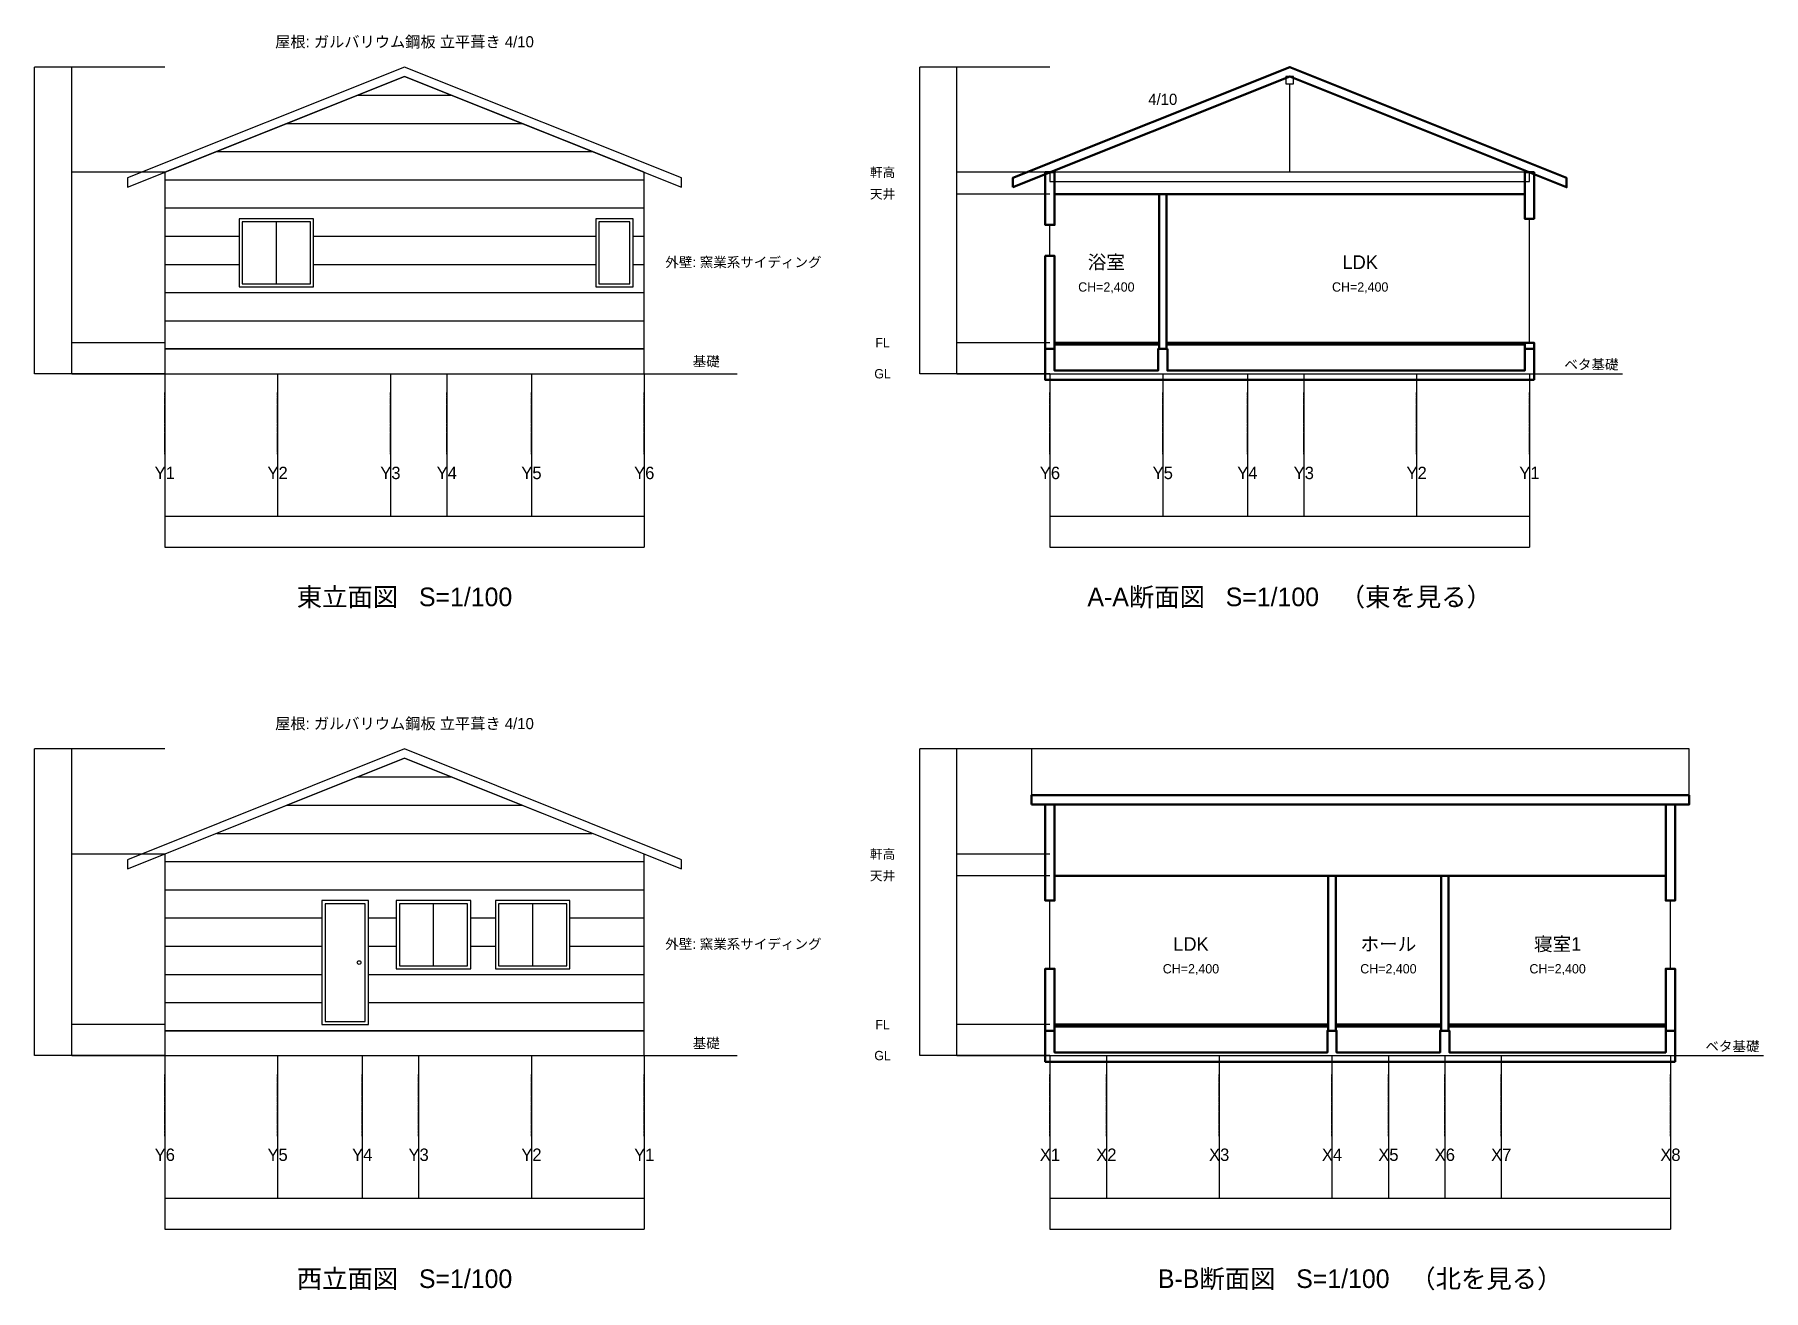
# Model space of a CAD drawing. Header units: millimetres. Extents: x -2900 to 41800, y -25289 to 10635.
# Drawn here: x 13910 to 41800, y -25289 to -5028 of the extents above; entities that cross this region are included whole.
import ezdxf
from ezdxf.enums import TextEntityAlignment as Align

# ---------------------------------------------------------------- set-up
doc = ezdxf.new("R2010")
doc.units = ezdxf.units.MM
doc.linetypes.add('CENTER', pattern=[50.800000000000004, 31.75, -6.35, 6.35, -6.35])
for name, color, linetype in [('DIM', 2, 'CONTINUOUS'), ('ELEV', 7, 'CONTINUOUS'), ('ELEV_DETAIL', 8, 'CONTINUOUS'), ('ELEV_WINDOW', 4, 'CONTINUOUS'), ('GRID', 1, 'CENTER'), ('SECT', 7, 'CONTINUOUS'), ('SECT_VIEW', 8, 'CONTINUOUS'), ('TEXT', 7, 'CONTINUOUS')]:
    doc.layers.add(name, color=color, linetype=linetype)
doc.styles.add('kst32b', font='kst32b')
doc.dimstyles.get("Standard").update_dxf_attribs({"dimtxt": 0.25, "dimasz": 0.175, "dimexe": 0.375, "dimexo": 0.125, "dimgap": 0.1, "dimtad": 0, "dimtoh": 1, "dimlfac": 100, "dimzin": 12, "dimdsep": 46, "dimcen": 0.09, "dimazin": 3, "dimtfac": 1, "dimtdec": 4, "dimtofl": 0, "dimtmove": 0, "dimatfit": 3, "dimfxl": 1, "dimtolj": 1, "dimtzin": 0, "dimarcsym": 0})

# ---------------------------------------------------------------- blocks, each defined once
blk = doc.blocks.new('*D24')
at = {"layer": 'DIM', "color": 0, "linetype": 'ByBlock', "lineweight": -2}
for p, q in [((16010, -10500.125), (16010, -12800.375)), ((17830, -10500.125), (17830, -12800.375)), ((16010, -12800), (17830, -12800))]:
    blk.add_line(p, q, dxfattribs=at)
for points in [[(16010, -12800), (16010.175, -12799.97086007396), (16010.175, -12800.02913992604)], [(17830, -12800), (17829.825, -12800.02913992604), (17829.825, -12799.97086007396)]]:
    blk.add_solid(points, dxfattribs=at)
at = {"layer": 'DIM', "color": 0, "linetype": 'CONTINUOUS', "lineweight": -2, "insert": (16920, -12640), "char_height": 0.25, "width": 0.7361111111111112, "attachment_point": 5}
blk.add_mtext('1,820', dxfattribs=at)
blk = doc.blocks.new('*D25')
at = {"layer": 'DIM', "color": 0, "linetype": 'ByBlock', "lineweight": -2}
for p, q in [((17830, -10500.125), (17830, -12800.375)), ((19650, -10500.125), (19650, -12800.375)), ((17830, -12800), (19650, -12800))]:
    blk.add_line(p, q, dxfattribs=at)
for points in [[(17830, -12800), (17830.175, -12799.97086007396), (17830.175, -12800.02913992604)], [(19650, -12800), (19649.825, -12800.02913992604), (19649.825, -12799.97086007396)]]:
    blk.add_solid(points, dxfattribs=at)
at = {"layer": 'DIM', "color": 0, "linetype": 'CONTINUOUS', "lineweight": -2, "insert": (18740, -12640), "char_height": 0.25, "width": 0.7361111111111112, "attachment_point": 5}
blk.add_mtext('1,820', dxfattribs=at)
blk = doc.blocks.new('*D26')
at = {"layer": 'DIM', "color": 0, "linetype": 'ByBlock', "lineweight": -2}
for p, q in [((19650, -10500.125), (19650, -12800.375)), ((20560, -10500.125), (20560, -12800.375)), ((19650, -12800), (20560, -12800))]:
    blk.add_line(p, q, dxfattribs=at)
for points in [[(19650, -12800), (19650.175, -12799.97086007396), (19650.175, -12800.02913992604)], [(20560, -12800), (20559.825, -12800.02913992604), (20559.825, -12799.97086007396)]]:
    blk.add_solid(points, dxfattribs=at)
at = {"layer": 'DIM', "color": 0, "linetype": 'CONTINUOUS', "lineweight": -2, "insert": (20105, -12640), "char_height": 0.25, "width": 0.4444444444444754, "attachment_point": 5}
blk.add_mtext('910', dxfattribs=at)
blk = doc.blocks.new('*D27')
at = {"layer": 'DIM', "color": 0, "linetype": 'ByBlock', "lineweight": -2}
for p, q in [((16009.875, -10000), (14509.625, -10000)), ((14510, -10500), (14510, -10000)), ((16009.875, -10500), (14509.625, -10500))]:
    blk.add_line(p, q, dxfattribs=at)
for points in [[(14510, -10000), (14510.02913992604, -10000.175), (14509.97086007396, -10000.175)], [(14510, -10500), (14509.97086007396, -10499.825), (14510.02913992604, -10499.825)]]:
    blk.add_solid(points, dxfattribs=at)
at = {"layer": 'DIM', "color": 0, "linetype": 'CONTINUOUS', "lineweight": -2, "insert": (14349.625, -10250), "char_height": 0.25, "width": 0.5000000000000155, "attachment_point": 5, "rotation": 90}
blk.add_mtext('500', dxfattribs=at)
blk = doc.blocks.new('*D28')
at = {"layer": 'DIM', "color": 0, "linetype": 'ByBlock', "lineweight": -2}
for p, q in [((16009.875, -7250), (14509.625, -7250)), ((14510, -10000), (14510, -7250)), ((16009.875, -10000), (14509.625, -10000))]:
    blk.add_line(p, q, dxfattribs=at)
for points in [[(14510, -7250), (14510.02913992604, -7250.175), (14509.97086007396, -7250.175)], [(14510, -10000), (14509.97086007396, -9999.825), (14510.02913992604, -9999.825)]]:
    blk.add_solid(points, dxfattribs=at)
at = {"layer": 'DIM', "color": 0, "linetype": 'CONTINUOUS', "lineweight": -2, "insert": (14350, -8625), "char_height": 0.25, "width": 0.7916666666666821, "attachment_point": 5, "rotation": 90}
blk.add_mtext('2,750', dxfattribs=at)
blk = doc.blocks.new('*D29')
at = {"layer": 'DIM', "color": 0, "linetype": 'ByBlock', "lineweight": -2}
for p, q in [((16010, -21500.125), (16010, -23800.375)), ((17830, -21500.125), (17830, -23800.375)), ((16010, -23800), (17830, -23800))]:
    blk.add_line(p, q, dxfattribs=at)
for points in [[(16010, -23800), (16010.175, -23799.97086007395), (16010.175, -23800.02913992605)], [(17830, -23800), (17829.825, -23800.02913992605), (17829.825, -23799.97086007395)]]:
    blk.add_solid(points, dxfattribs=at)
at = {"layer": 'DIM', "color": 0, "linetype": 'CONTINUOUS', "lineweight": -2, "insert": (16920, -23640), "char_height": 0.25, "width": 0.7361111111111112, "attachment_point": 5}
blk.add_mtext('1,820', dxfattribs=at)
blk = doc.blocks.new('*D30')
at = {"layer": 'DIM', "color": 0, "linetype": 'ByBlock', "lineweight": -2}
for p, q in [((16009.875, -21000), (14509.625, -21000)), ((14510, -21500), (14510, -21000)), ((16009.875, -21500), (14509.625, -21500))]:
    blk.add_line(p, q, dxfattribs=at)
for points in [[(14510, -21000), (14510.02913992604, -21000.175), (14509.97086007396, -21000.175)], [(14510, -21500), (14509.97086007396, -21499.825), (14510.02913992604, -21499.825)]]:
    blk.add_solid(points, dxfattribs=at)
at = {"layer": 'DIM', "color": 0, "linetype": 'CONTINUOUS', "lineweight": -2, "insert": (14349.625, -21250), "char_height": 0.25, "width": 0.5000000000000155, "attachment_point": 5, "rotation": 90}
blk.add_mtext('500', dxfattribs=at)
blk = doc.blocks.new('*D31')
at = {"layer": 'DIM', "color": 0, "linetype": 'ByBlock', "lineweight": -2}
for p, q in [((16009.875, -18250), (14509.625, -18250)), ((14510, -21000), (14510, -18250)), ((16009.875, -21000), (14509.625, -21000))]:
    blk.add_line(p, q, dxfattribs=at)
for points in [[(14510, -18250), (14510.02913992604, -18250.175), (14509.97086007396, -18250.175)], [(14510, -21000), (14509.97086007396, -20999.825), (14510.02913992604, -20999.825)]]:
    blk.add_solid(points, dxfattribs=at)
at = {"layer": 'DIM', "color": 0, "linetype": 'CONTINUOUS', "lineweight": -2, "insert": (14350, -19625), "char_height": 0.25, "width": 0.7916666666666821, "attachment_point": 5, "rotation": 90}
blk.add_mtext('2,750', dxfattribs=at)
blk = doc.blocks.new('*D32')
at = {"layer": 'DIM', "color": 0, "linetype": 'ByBlock', "lineweight": -2}
for p, q in [((30290, -10500.125), (30290, -12800.375)), ((32110, -10500.125), (32110, -12800.375)), ((30290, -12800), (32110, -12800))]:
    blk.add_line(p, q, dxfattribs=at)
for points in [[(30290, -12800), (30290.175, -12799.97086007396), (30290.175, -12800.02913992604)], [(32110, -12800), (32109.825, -12800.02913992604), (32109.825, -12799.97086007396)]]:
    blk.add_solid(points, dxfattribs=at)
at = {"layer": 'DIM', "color": 0, "linetype": 'CONTINUOUS', "lineweight": -2, "insert": (31200, -12640), "char_height": 0.25, "width": 0.7361111111111112, "attachment_point": 5}
blk.add_mtext('1,820', dxfattribs=at)
blk = doc.blocks.new('*D33')
at = {"layer": 'DIM', "color": 0, "linetype": 'ByBlock', "lineweight": -2}
for p, q in [((30289.875, -10000), (28789.625, -10000)), ((28790, -10500), (28790, -10000)), ((30289.875, -10500), (28789.625, -10500))]:
    blk.add_line(p, q, dxfattribs=at)
for points in [[(28790, -10000), (28790.02913992605, -10000.175), (28789.97086007395, -10000.175)], [(28790, -10500), (28789.97086007395, -10499.825), (28790.02913992605, -10499.825)]]:
    blk.add_solid(points, dxfattribs=at)
at = {"layer": 'DIM', "color": 0, "linetype": 'CONTINUOUS', "lineweight": -2, "insert": (28629.625, -10250), "char_height": 0.25, "width": 0.5000000000000155, "attachment_point": 5, "rotation": 90}
blk.add_mtext('500', dxfattribs=at)
blk = doc.blocks.new('*D34')
at = {"layer": 'DIM', "color": 0, "linetype": 'ByBlock', "lineweight": -2}
for p, q in [((30289.875, -7600), (28789.625, -7600)), ((28790, -10000), (28790, -7600)), ((30289.875, -10000), (28789.625, -10000))]:
    blk.add_line(p, q, dxfattribs=at)
for points in [[(28790, -7600), (28790.02913992605, -7600.175), (28789.97086007395, -7600.175)], [(28790, -10000), (28789.97086007395, -9999.825), (28790.02913992605, -9999.825)]]:
    blk.add_solid(points, dxfattribs=at)
at = {"layer": 'DIM', "color": 0, "linetype": 'CONTINUOUS', "lineweight": -2, "insert": (28630, -8800), "char_height": 0.25, "width": 0.8194444444444444, "attachment_point": 5, "rotation": 90}
blk.add_mtext('2,400', dxfattribs=at)
blk = doc.blocks.new('*D35')
at = {"layer": 'DIM', "color": 0, "linetype": 'ByBlock', "lineweight": -2}
for p, q in [((30289.875, -7250), (28789.625, -7250)), ((28790, -7600), (28790, -7250)), ((30289.875, -7600), (28789.625, -7600))]:
    blk.add_line(p, q, dxfattribs=at)
for points in [[(28790, -7250), (28790.02913992605, -7250.175), (28789.97086007395, -7250.175)], [(28790, -7600), (28789.97086007395, -7599.825), (28790.02913992605, -7599.825)]]:
    blk.add_solid(points, dxfattribs=at)
at = {"layer": 'DIM', "color": 0, "linetype": 'CONTINUOUS', "lineweight": -2, "insert": (28629.625, -7425), "char_height": 0.25, "width": 0.5000000000000311, "attachment_point": 5, "rotation": 90}
blk.add_mtext('350', dxfattribs=at)
blk = doc.blocks.new('*D36')
at = {"layer": 'DIM', "color": 0, "linetype": 'ByBlock', "lineweight": -2}
for p, q in [((30290, -21500.125), (30290, -23800.375)), ((31200, -21500.125), (31200, -23800.375)), ((30290, -23800), (31200, -23800))]:
    blk.add_line(p, q, dxfattribs=at)
for points in [[(30290, -23800), (30290.175, -23799.97086007395), (30290.175, -23800.02913992605)], [(31200, -23800), (31199.825, -23800.02913992605), (31199.825, -23799.97086007395)]]:
    blk.add_solid(points, dxfattribs=at)
at = {"layer": 'DIM', "color": 0, "linetype": 'CONTINUOUS', "lineweight": -2, "insert": (30745, -23640), "char_height": 0.25, "width": 0.4444444444444754, "attachment_point": 5}
blk.add_mtext('910', dxfattribs=at)
blk = doc.blocks.new('*D37')
at = {"layer": 'DIM', "color": 0, "linetype": 'ByBlock', "lineweight": -2}
for p, q in [((31200, -21500.125), (31200, -23800.375)), ((33020, -21500.125), (33020, -23800.375)), ((31200, -23800), (33020, -23800))]:
    blk.add_line(p, q, dxfattribs=at)
for points in [[(31200, -23800), (31200.175, -23799.97086007395), (31200.175, -23800.02913992605)], [(33020, -23800), (33019.825, -23800.02913992605), (33019.825, -23799.97086007395)]]:
    blk.add_solid(points, dxfattribs=at)
at = {"layer": 'DIM', "color": 0, "linetype": 'CONTINUOUS', "lineweight": -2, "insert": (32110, -23640), "char_height": 0.25, "width": 0.7361111111111112, "attachment_point": 5}
blk.add_mtext('1,820', dxfattribs=at)
blk = doc.blocks.new('*D38')
at = {"layer": 'DIM', "color": 0, "linetype": 'ByBlock', "lineweight": -2}
for p, q in [((33020, -21500.125), (33020, -23800.375)), ((34840, -21500.125), (34840, -23800.375)), ((33020, -23800), (34840, -23800))]:
    blk.add_line(p, q, dxfattribs=at)
for points in [[(33020, -23800), (33020.175, -23799.97086007395), (33020.175, -23800.02913992605)], [(34840, -23800), (34839.825, -23800.02913992605), (34839.825, -23799.97086007395)]]:
    blk.add_solid(points, dxfattribs=at)
at = {"layer": 'DIM', "color": 0, "linetype": 'CONTINUOUS', "lineweight": -2, "insert": (33930, -23640), "char_height": 0.25, "width": 0.7361111111111112, "attachment_point": 5}
blk.add_mtext('1,820', dxfattribs=at)
blk = doc.blocks.new('*D39')
at = {"layer": 'DIM', "color": 0, "linetype": 'ByBlock', "lineweight": -2}
for p, q in [((34840, -21500.125), (34840, -23800.375)), ((35750, -21500.125), (35750, -23800.375)), ((34840, -23800), (35750, -23800))]:
    blk.add_line(p, q, dxfattribs=at)
for points in [[(34840, -23800), (34840.175, -23799.97086007395), (34840.175, -23800.02913992605)], [(35750, -23800), (35749.825, -23800.02913992605), (35749.825, -23799.97086007395)]]:
    blk.add_solid(points, dxfattribs=at)
at = {"layer": 'DIM', "color": 0, "linetype": 'CONTINUOUS', "lineweight": -2, "insert": (35295, -23640), "char_height": 0.25, "width": 0.4444444444444754, "attachment_point": 5}
blk.add_mtext('910', dxfattribs=at)
blk = doc.blocks.new('*D40')
at = {"layer": 'DIM', "color": 0, "linetype": 'ByBlock', "lineweight": -2}
for p, q in [((35750, -21500.125), (35750, -23800.375)), ((36660, -21500.125), (36660, -23800.375)), ((35750, -23800), (36660, -23800))]:
    blk.add_line(p, q, dxfattribs=at)
for points in [[(35750, -23800), (35750.175, -23799.97086007395), (35750.175, -23800.02913992605)], [(36660, -23800), (36659.825, -23800.02913992605), (36659.825, -23799.97086007395)]]:
    blk.add_solid(points, dxfattribs=at)
at = {"layer": 'DIM', "color": 0, "linetype": 'CONTINUOUS', "lineweight": -2, "insert": (36205, -23640), "char_height": 0.25, "width": 0.4444444444444754, "attachment_point": 5}
blk.add_mtext('910', dxfattribs=at)
blk = doc.blocks.new('*D41')
at = {"layer": 'DIM', "color": 0, "linetype": 'ByBlock', "lineweight": -2}
for p, q in [((36660, -21500.125), (36660, -23800.375)), ((37570, -21500.125), (37570, -23800.375)), ((36660, -23800), (37570, -23800))]:
    blk.add_line(p, q, dxfattribs=at)
for points in [[(36660, -23800), (36660.175, -23799.97086007395), (36660.175, -23800.02913992605)], [(37570, -23800), (37569.825, -23800.02913992605), (37569.825, -23799.97086007395)]]:
    blk.add_solid(points, dxfattribs=at)
at = {"layer": 'DIM', "color": 0, "linetype": 'CONTINUOUS', "lineweight": -2, "insert": (37115, -23640), "char_height": 0.25, "width": 0.4444444444444754, "attachment_point": 5}
blk.add_mtext('910', dxfattribs=at)
blk = doc.blocks.new('*D42')
at = {"layer": 'DIM', "color": 0, "linetype": 'ByBlock', "lineweight": -2}
for p, q in [((37570, -21500.125), (37570, -23800.375)), ((40300, -21500.125), (40300, -23800.375)), ((37570, -23800), (40300, -23800))]:
    blk.add_line(p, q, dxfattribs=at)
for points in [[(37570, -23800), (37570.175, -23799.97086007395), (37570.175, -23800.02913992605)], [(40300, -23800), (40299.825, -23800.02913992605), (40299.825, -23799.97086007395)]]:
    blk.add_solid(points, dxfattribs=at)
at = {"layer": 'DIM', "color": 0, "linetype": 'CONTINUOUS', "lineweight": -2, "insert": (38935, -23640), "char_height": 0.25, "width": 0.7916666666666821, "attachment_point": 5}
blk.add_mtext('2,730', dxfattribs=at)
blk = doc.blocks.new('*D43')
at = {"layer": 'DIM', "color": 0, "linetype": 'ByBlock', "lineweight": -2}
for p, q in [((30290, -21500.125), (30290, -24300.375)), ((40300, -21500.125), (40300, -24300.375)), ((30290, -24300), (40300, -24300))]:
    blk.add_line(p, q, dxfattribs=at)
for points in [[(30290, -24300), (30290.175, -24299.97086007395), (30290.175, -24300.02913992605)], [(40300, -24300), (40299.825, -24300.02913992605), (40299.825, -24299.97086007395)]]:
    blk.add_solid(points, dxfattribs=at)
at = {"layer": 'DIM', "color": 0, "linetype": 'CONTINUOUS', "lineweight": -2, "insert": (35295, -24140), "char_height": 0.25, "width": 0.875, "attachment_point": 5}
blk.add_mtext('10,010', dxfattribs=at)
blk = doc.blocks.new('*D44')
at = {"layer": 'DIM', "color": 0, "linetype": 'ByBlock', "lineweight": -2}
for p, q in [((30289.875, -21000), (28789.625, -21000)), ((28790, -21500), (28790, -21000)), ((30289.875, -21500), (28789.625, -21500))]:
    blk.add_line(p, q, dxfattribs=at)
for points in [[(28790, -21000), (28790.02913992605, -21000.175), (28789.97086007395, -21000.175)], [(28790, -21500), (28789.97086007395, -21499.825), (28790.02913992605, -21499.825)]]:
    blk.add_solid(points, dxfattribs=at)
at = {"layer": 'DIM', "color": 0, "linetype": 'CONTINUOUS', "lineweight": -2, "insert": (28629.625, -21250), "char_height": 0.25, "width": 0.5000000000000155, "attachment_point": 5, "rotation": 90}
blk.add_mtext('500', dxfattribs=at)
blk = doc.blocks.new('*D45')
at = {"layer": 'DIM', "color": 0, "linetype": 'ByBlock', "lineweight": -2}
for p, q in [((30289.875, -18600), (28789.625, -18600)), ((28790, -21000), (28790, -18600)), ((30289.875, -21000), (28789.625, -21000))]:
    blk.add_line(p, q, dxfattribs=at)
for points in [[(28790, -18600), (28790.02913992605, -18600.175), (28789.97086007395, -18600.175)], [(28790, -21000), (28789.97086007395, -20999.825), (28790.02913992605, -20999.825)]]:
    blk.add_solid(points, dxfattribs=at)
at = {"layer": 'DIM', "color": 0, "linetype": 'CONTINUOUS', "lineweight": -2, "insert": (28630, -19800), "char_height": 0.25, "width": 0.8194444444444444, "attachment_point": 5, "rotation": 90}
blk.add_mtext('2,400', dxfattribs=at)
blk = doc.blocks.new('*D46')
at = {"layer": 'DIM', "color": 0, "linetype": 'ByBlock', "lineweight": -2}
for p, q in [((30289.875, -18250), (28789.625, -18250)), ((28790, -18600), (28790, -18250)), ((30289.875, -18600), (28789.625, -18600))]:
    blk.add_line(p, q, dxfattribs=at)
for points in [[(28790, -18250), (28790.02913992605, -18250.175), (28789.97086007395, -18250.175)], [(28790, -18600), (28789.97086007395, -18599.825), (28790.02913992605, -18599.825)]]:
    blk.add_solid(points, dxfattribs=at)
at = {"layer": 'DIM', "color": 0, "linetype": 'CONTINUOUS', "lineweight": -2, "insert": (28629.625, -18425), "char_height": 0.25, "width": 0.5000000000000311, "attachment_point": 5, "rotation": 90}
blk.add_mtext('350', dxfattribs=at)
blk = doc.blocks.new('*D58')
at = {"layer": 'DIM', "color": 0, "linetype": 'ByBlock', "lineweight": -2}
for p, q in [((21925, -10500.125), (21925, -12800.375)), ((23745, -10500.125), (23745, -12800.375)), ((21925, -12800), (23745, -12800))]:
    blk.add_line(p, q, dxfattribs=at)
for points in [[(21925, -12800), (21925.175, -12799.97086007396), (21925.175, -12800.02913992604)], [(23745, -12800), (23744.825, -12800.02913992604), (23744.825, -12799.97086007396)]]:
    blk.add_solid(points, dxfattribs=at)
at = {"layer": 'DIM', "color": 0, "linetype": 'CONTINUOUS', "lineweight": -2, "insert": (22835, -12799.775), "char_height": 0.25, "width": 0.7361111111111112, "attachment_point": 5}
blk.add_mtext('1,820', dxfattribs=at)
blk = doc.blocks.new('*D59')
at = {"layer": 'DIM', "color": 0, "linetype": 'ByBlock', "lineweight": -2}
for p, q in [((20560, -10500.125), (20560, -12800.375)), ((21925, -10500.125), (21925, -12800.375)), ((20560, -12800), (21925, -12800))]:
    blk.add_line(p, q, dxfattribs=at)
for points in [[(20560, -12800), (20560.175, -12799.97086007396), (20560.175, -12800.02913992604)], [(21925, -12800), (21924.825, -12800.02913992604), (21924.825, -12799.97086007396)]]:
    blk.add_solid(points, dxfattribs=at)
at = {"layer": 'DIM', "color": 0, "linetype": 'CONTINUOUS', "lineweight": -2, "insert": (21242.5, -12799.775), "char_height": 0.25, "width": 0.7361111111111576, "attachment_point": 5}
blk.add_mtext('1,365', dxfattribs=at)
blk = doc.blocks.new('*D60')
at = {"layer": 'DIM', "color": 0, "linetype": 'ByBlock', "lineweight": -2}
for p, q in [((16010, -10500.125), (16010, -13300.375)), ((23745, -10500.125), (23745, -13300.375)), ((16010, -13300), (23745, -13300))]:
    blk.add_line(p, q, dxfattribs=at)
for points in [[(16010, -13300), (16010.175, -13299.97086007396), (16010.175, -13300.02913992604)], [(23745, -13300), (23744.825, -13300.02913992604), (23744.825, -13299.97086007396)]]:
    blk.add_solid(points, dxfattribs=at)
at = {"layer": 'DIM', "color": 0, "linetype": 'CONTINUOUS', "lineweight": -2, "insert": (19877.5, -13299.775), "char_height": 0.25, "width": 0.7916666666666976, "attachment_point": 5}
blk.add_mtext('7,735', dxfattribs=at)
blk = doc.blocks.new('*D61')
at = {"layer": 'DIM', "color": 0, "linetype": 'ByBlock', "lineweight": -2}
for p, q in [((16009.875, -5553), (14509.625, -5553)), ((14510, -7250), (14510, -5553)), ((16009.875, -7250), (14509.625, -7250))]:
    blk.add_line(p, q, dxfattribs=at)
for points in [[(14510, -5553), (14510.02913992604, -5553.175), (14509.97086007396, -5553.175)], [(14510, -7250), (14509.97086007396, -7249.825), (14510.02913992604, -7249.825)]]:
    blk.add_solid(points, dxfattribs=at)
at = {"layer": 'DIM', "color": 0, "linetype": 'CONTINUOUS', "lineweight": -2, "insert": (14509.775, -6401.5), "char_height": 0.25, "width": 0.7361111111111422, "attachment_point": 5, "rotation": 90}
blk.add_mtext('1,697', dxfattribs=at)
blk = doc.blocks.new('*D62')
at = {"layer": 'DIM', "color": 0, "linetype": 'ByBlock', "lineweight": -2}
for p, q in [((16009.875, -5553), (13909.625, -5553)), ((13910, -10500), (13910, -5553)), ((16009.875, -10500), (13909.625, -10500))]:
    blk.add_line(p, q, dxfattribs=at)
for points in [[(13910, -5553), (13910.02913992604, -5553.175), (13909.97086007396, -5553.175)], [(13910, -10500), (13909.97086007396, -10499.825), (13910.02913992604, -10499.825)]]:
    blk.add_solid(points, dxfattribs=at)
at = {"layer": 'DIM', "color": 0, "linetype": 'CONTINUOUS', "lineweight": -2, "insert": (13909.775, -8026.5), "char_height": 0.25, "width": 0.8472222222222379, "attachment_point": 5, "rotation": 90}
blk.add_mtext('4,947', dxfattribs=at)
blk = doc.blocks.new('*D63')
at = {"layer": 'DIM', "color": 0, "linetype": 'ByBlock', "lineweight": -2}
for p, q in [((19195, -21500.125), (19195, -23800.375)), ((20105, -21500.125), (20105, -23800.375)), ((19195, -23800), (20105, -23800))]:
    blk.add_line(p, q, dxfattribs=at)
for points in [[(19195, -23800), (19195.175, -23799.97086007395), (19195.175, -23800.02913992605)], [(20105, -23800), (20104.825, -23800.02913992605), (20104.825, -23799.97086007395)]]:
    blk.add_solid(points, dxfattribs=at)
at = {"layer": 'DIM', "color": 0, "linetype": 'CONTINUOUS', "lineweight": -2, "insert": (19650, -23799.775), "char_height": 0.25, "width": 0.4444444444444754, "attachment_point": 5}
blk.add_mtext('910', dxfattribs=at)
blk = doc.blocks.new('*D64')
at = {"layer": 'DIM', "color": 0, "linetype": 'ByBlock', "lineweight": -2}
for p, q in [((20105, -21500.125), (20105, -23800.375)), ((21925, -21500.125), (21925, -23800.375)), ((20105, -23800), (21925, -23800))]:
    blk.add_line(p, q, dxfattribs=at)
for points in [[(20105, -23800), (20105.175, -23799.97086007395), (20105.175, -23800.02913992605)], [(21925, -23800), (21924.825, -23800.02913992605), (21924.825, -23799.97086007395)]]:
    blk.add_solid(points, dxfattribs=at)
at = {"layer": 'DIM', "color": 0, "linetype": 'CONTINUOUS', "lineweight": -2, "insert": (21015, -23799.775), "char_height": 0.25, "width": 0.7361111111111112, "attachment_point": 5}
blk.add_mtext('1,820', dxfattribs=at)
blk = doc.blocks.new('*D65')
at = {"layer": 'DIM', "color": 0, "linetype": 'ByBlock', "lineweight": -2}
for p, q in [((21925, -21500.125), (21925, -23800.375)), ((23745, -21500.125), (23745, -23800.375)), ((21925, -23800), (23745, -23800))]:
    blk.add_line(p, q, dxfattribs=at)
for points in [[(21925, -23800), (21925.175, -23799.97086007395), (21925.175, -23800.02913992605)], [(23745, -23800), (23744.825, -23800.02913992605), (23744.825, -23799.97086007395)]]:
    blk.add_solid(points, dxfattribs=at)
at = {"layer": 'DIM', "color": 0, "linetype": 'CONTINUOUS', "lineweight": -2, "insert": (22835, -23799.775), "char_height": 0.25, "width": 0.7361111111111112, "attachment_point": 5}
blk.add_mtext('1,820', dxfattribs=at)
blk = doc.blocks.new('*D66')
at = {"layer": 'DIM', "color": 0, "linetype": 'ByBlock', "lineweight": -2}
for p, q in [((17830, -21500.125), (17830, -23800.375)), ((19195, -21500.125), (19195, -23800.375)), ((17830, -23800), (19195, -23800))]:
    blk.add_line(p, q, dxfattribs=at)
for points in [[(17830, -23800), (17830.175, -23799.97086007395), (17830.175, -23800.02913992605)], [(19195, -23800), (19194.825, -23800.02913992605), (19194.825, -23799.97086007395)]]:
    blk.add_solid(points, dxfattribs=at)
at = {"layer": 'DIM', "color": 0, "linetype": 'CONTINUOUS', "lineweight": -2, "insert": (18512.5, -23799.775), "char_height": 0.25, "width": 0.7361111111111576, "attachment_point": 5}
blk.add_mtext('1,365', dxfattribs=at)
blk = doc.blocks.new('*D67')
at = {"layer": 'DIM', "color": 0, "linetype": 'ByBlock', "lineweight": -2}
for p, q in [((16010, -21500.125), (16010, -24300.375)), ((23745, -21500.125), (23745, -24300.375)), ((16010, -24300), (23745, -24300))]:
    blk.add_line(p, q, dxfattribs=at)
for points in [[(16010, -24300), (16010.175, -24299.97086007395), (16010.175, -24300.02913992605)], [(23745, -24300), (23744.825, -24300.02913992605), (23744.825, -24299.97086007395)]]:
    blk.add_solid(points, dxfattribs=at)
at = {"layer": 'DIM', "color": 0, "linetype": 'CONTINUOUS', "lineweight": -2, "insert": (19877.5, -24299.775), "char_height": 0.25, "width": 0.7916666666666976, "attachment_point": 5}
blk.add_mtext('7,735', dxfattribs=at)
blk = doc.blocks.new('*D68')
at = {"layer": 'DIM', "color": 0, "linetype": 'ByBlock', "lineweight": -2}
for p, q in [((16009.875, -16553), (14509.625, -16553)), ((14510, -18250), (14510, -16553)), ((16009.875, -18250), (14509.625, -18250))]:
    blk.add_line(p, q, dxfattribs=at)
for points in [[(14510, -16553), (14510.02913992604, -16553.175), (14509.97086007396, -16553.175)], [(14510, -18250), (14509.97086007396, -18249.825), (14510.02913992604, -18249.825)]]:
    blk.add_solid(points, dxfattribs=at)
at = {"layer": 'DIM', "color": 0, "linetype": 'CONTINUOUS', "lineweight": -2, "insert": (14509.775, -17401.5), "char_height": 0.25, "width": 0.7361111111111422, "attachment_point": 5, "rotation": 90}
blk.add_mtext('1,697', dxfattribs=at)
blk = doc.blocks.new('*D69')
at = {"layer": 'DIM', "color": 0, "linetype": 'ByBlock', "lineweight": -2}
for p, q in [((16009.875, -16553), (13909.625, -16553)), ((13910, -21500), (13910, -16553)), ((16009.875, -21500), (13909.625, -21500))]:
    blk.add_line(p, q, dxfattribs=at)
for points in [[(13910, -16553), (13910.02913992604, -16553.175), (13909.97086007396, -16553.175)], [(13910, -21500), (13909.97086007396, -21499.825), (13910.02913992604, -21499.825)]]:
    blk.add_solid(points, dxfattribs=at)
at = {"layer": 'DIM', "color": 0, "linetype": 'CONTINUOUS', "lineweight": -2, "insert": (13909.775, -19026.5), "char_height": 0.25, "width": 0.8472222222222379, "attachment_point": 5, "rotation": 90}
blk.add_mtext('4,947', dxfattribs=at)
blk = doc.blocks.new('*D70')
at = {"layer": 'DIM', "color": 0, "linetype": 'ByBlock', "lineweight": -2}
for p, q in [((33475, -10500.125), (33475, -12800.375)), ((34385, -10500.125), (34385, -12800.375)), ((33475, -12800), (34385, -12800))]:
    blk.add_line(p, q, dxfattribs=at)
for points in [[(33475, -12800), (33475.175, -12799.97086007396), (33475.175, -12800.02913992604)], [(34385, -12800), (34384.825, -12800.02913992604), (34384.825, -12799.97086007396)]]:
    blk.add_solid(points, dxfattribs=at)
at = {"layer": 'DIM', "color": 0, "linetype": 'CONTINUOUS', "lineweight": -2, "insert": (33930, -12799.775), "char_height": 0.25, "width": 0.4444444444444754, "attachment_point": 5}
blk.add_mtext('910', dxfattribs=at)
blk = doc.blocks.new('*D71')
at = {"layer": 'DIM', "color": 0, "linetype": 'ByBlock', "lineweight": -2}
for p, q in [((34385, -10500.125), (34385, -12800.375)), ((36205, -10500.125), (36205, -12800.375)), ((34385, -12800), (36205, -12800))]:
    blk.add_line(p, q, dxfattribs=at)
for points in [[(34385, -12800), (34385.175, -12799.97086007396), (34385.175, -12800.02913992604)], [(36205, -12800), (36204.825, -12800.02913992604), (36204.825, -12799.97086007396)]]:
    blk.add_solid(points, dxfattribs=at)
at = {"layer": 'DIM', "color": 0, "linetype": 'CONTINUOUS', "lineweight": -2, "insert": (35295, -12799.775), "char_height": 0.25, "width": 0.7361111111111112, "attachment_point": 5}
blk.add_mtext('1,820', dxfattribs=at)
blk = doc.blocks.new('*D72')
at = {"layer": 'DIM', "color": 0, "linetype": 'ByBlock', "lineweight": -2}
for p, q in [((36205, -10500.125), (36205, -12800.375)), ((38025, -10500.125), (38025, -12800.375)), ((36205, -12800), (38025, -12800))]:
    blk.add_line(p, q, dxfattribs=at)
for points in [[(36205, -12800), (36205.175, -12799.97086007396), (36205.175, -12800.02913992604)], [(38025, -12800), (38024.825, -12800.02913992604), (38024.825, -12799.97086007396)]]:
    blk.add_solid(points, dxfattribs=at)
at = {"layer": 'DIM', "color": 0, "linetype": 'CONTINUOUS', "lineweight": -2, "insert": (37115, -12799.775), "char_height": 0.25, "width": 0.7361111111111112, "attachment_point": 5}
blk.add_mtext('1,820', dxfattribs=at)
blk = doc.blocks.new('*D73')
at = {"layer": 'DIM', "color": 0, "linetype": 'ByBlock', "lineweight": -2}
for p, q in [((32110, -10500.125), (32110, -12800.375)), ((33475, -10500.125), (33475, -12800.375)), ((32110, -12800), (33475, -12800))]:
    blk.add_line(p, q, dxfattribs=at)
for points in [[(32110, -12800), (32110.175, -12799.97086007396), (32110.175, -12800.02913992604)], [(33475, -12800), (33474.825, -12800.02913992604), (33474.825, -12799.97086007396)]]:
    blk.add_solid(points, dxfattribs=at)
at = {"layer": 'DIM', "color": 0, "linetype": 'CONTINUOUS', "lineweight": -2, "insert": (32792.5, -12799.775), "char_height": 0.25, "width": 0.7361111111111576, "attachment_point": 5}
blk.add_mtext('1,365', dxfattribs=at)
blk = doc.blocks.new('*D74')
at = {"layer": 'DIM', "color": 0, "linetype": 'ByBlock', "lineweight": -2}
for p, q in [((30290, -10500.125), (30290, -13300.375)), ((38025, -10500.125), (38025, -13300.375)), ((30290, -13300), (38025, -13300))]:
    blk.add_line(p, q, dxfattribs=at)
for points in [[(30290, -13300), (30290.175, -13299.97086007396), (30290.175, -13300.02913992604)], [(38025, -13300), (38024.825, -13300.02913992604), (38024.825, -13299.97086007396)]]:
    blk.add_solid(points, dxfattribs=at)
at = {"layer": 'DIM', "color": 0, "linetype": 'CONTINUOUS', "lineweight": -2, "insert": (34157.5, -13299.775), "char_height": 0.25, "width": 0.7916666666666976, "attachment_point": 5}
blk.add_mtext('7,735', dxfattribs=at)
blk = doc.blocks.new('*D75')
at = {"layer": 'DIM', "color": 0, "linetype": 'ByBlock', "lineweight": -2}
for p, q in [((30289.875, -5553), (28789.625, -5553)), ((28790, -7250), (28790, -5553)), ((30289.875, -7250), (28789.625, -7250))]:
    blk.add_line(p, q, dxfattribs=at)
for points in [[(28790, -5553), (28790.02913992605, -5553.175), (28789.97086007395, -5553.175)], [(28790, -7250), (28789.97086007395, -7249.825), (28790.02913992605, -7249.825)]]:
    blk.add_solid(points, dxfattribs=at)
at = {"layer": 'DIM', "color": 0, "linetype": 'CONTINUOUS', "lineweight": -2, "insert": (28789.775, -6401.5), "char_height": 0.25, "width": 0.7361111111111422, "attachment_point": 5, "rotation": 90}
blk.add_mtext('1,697', dxfattribs=at)
blk = doc.blocks.new('*D76')
at = {"layer": 'DIM', "color": 0, "linetype": 'ByBlock', "lineweight": -2}
for p, q in [((30289.875, -5553), (28189.625, -5553)), ((28190, -10500), (28190, -5553)), ((30289.875, -10500), (28189.625, -10500))]:
    blk.add_line(p, q, dxfattribs=at)
for points in [[(28190, -5553), (28190.02913992605, -5553.175), (28189.97086007395, -5553.175)], [(28190, -10500), (28189.97086007395, -10499.825), (28190.02913992605, -10499.825)]]:
    blk.add_solid(points, dxfattribs=at)
at = {"layer": 'DIM', "color": 0, "linetype": 'CONTINUOUS', "lineweight": -2, "insert": (28189.775, -8026.5), "char_height": 0.25, "width": 0.8472222222222379, "attachment_point": 5, "rotation": 90}
blk.add_mtext('4,947', dxfattribs=at)
blk = doc.blocks.new('*D81')
at = {"layer": 'DIM', "color": 0, "linetype": 'ByBlock', "lineweight": -2}
for p, q in [((30289.875, -16553), (28789.625, -16553)), ((28790, -18250), (28790, -16553)), ((30289.875, -18250), (28789.625, -18250))]:
    blk.add_line(p, q, dxfattribs=at)
for points in [[(28790, -16553), (28790.02913992605, -16553.175), (28789.97086007395, -16553.175)], [(28790, -18250), (28789.97086007395, -18249.825), (28790.02913992605, -18249.825)]]:
    blk.add_solid(points, dxfattribs=at)
at = {"layer": 'DIM', "color": 0, "linetype": 'CONTINUOUS', "lineweight": -2, "insert": (28789.775, -17401.5), "char_height": 0.25, "width": 0.7361111111111422, "attachment_point": 5, "rotation": 90}
blk.add_mtext('1,697', dxfattribs=at)
blk = doc.blocks.new('*D82')
at = {"layer": 'DIM', "color": 0, "linetype": 'ByBlock', "lineweight": -2}
for p, q in [((30289.875, -16553), (28189.625, -16553)), ((28190, -21500), (28190, -16553)), ((30289.875, -21500), (28189.625, -21500))]:
    blk.add_line(p, q, dxfattribs=at)
for points in [[(28190, -16553), (28190.02913992605, -16553.175), (28189.97086007395, -16553.175)], [(28190, -21500), (28189.97086007395, -21499.825), (28190.02913992605, -21499.825)]]:
    blk.add_solid(points, dxfattribs=at)
at = {"layer": 'DIM', "color": 0, "linetype": 'CONTINUOUS', "lineweight": -2, "insert": (28189.775, -19026.5), "char_height": 0.25, "width": 0.8472222222222379, "attachment_point": 5, "rotation": 90}
blk.add_mtext('4,947', dxfattribs=at)

msp = doc.modelspace()

# ---------------------------------------------------------------- linework, layer by layer
at = {"layer": 'ELEV'}
for p, q in [((14510, -10500), (25245, -10500)), ((14510, -21500), (25245, -21500))]:
    msp.add_line(p, q, dxfattribs=at)
for points in [[(15410, -7490), (19877.5, -5703), (24345, -7490), (24345, -7340), (19877.5, -5553), (15410, -7340)], [(16010, -10100), (23745, -10100), (23745, -7250), (19877.5, -5703), (16010, -7250)], [(16010, -10500), (23745, -10500), (23745, -10100), (16010, -10100)], [(15410, -18490), (19877.5, -16703), (24345, -18490), (24345, -18340), (19877.5, -16553), (15410, -18340)], [(16010, -21100), (23745, -21100), (23745, -18250), (19877.5, -16703), (16010, -18250)], [(16010, -21500), (23745, -21500), (23745, -21100), (16010, -21100)]]:
    msp.add_lwpolyline(points, close=True, dxfattribs=at)
at = {"layer": 'ELEV_DETAIL'}
for p, q in [((19122.5, -6005), (20632.5, -6005)), ((17985, -6460), (21770, -6460)), ((16847.5, -6915), (22907.5, -6915)), ((16010, -7370), (23745, -7370)), ((16010, -7825), (23745, -7825)), ((16010, -8280), (17210, -8280)), ((18410, -8280), (22965, -8280)), ((23565, -8280), (23745, -8280)), ((16010, -8735), (17210, -8735)), ((18410, -8735), (22965, -8735)), ((23565, -8735), (23745, -8735)), ((16010, -9190), (23745, -9190)), ((16010, -9645), (23745, -9645)), ((19122.5, -17005), (20632.5, -17005)), ((17985, -17460), (21770, -17460)), ((16847.5, -17915), (22907.5, -17915)), ((16010, -18370), (23745, -18370)), ((16010, -18825), (23745, -18825)), ((16010, -19280), (18545, -19280)), ((19295, -19280), (19745, -19280)), ((20945, -19280), (21345, -19280)), ((22545, -19280), (23745, -19280)), ((16010, -19735), (18545, -19735)), ((19295, -19735), (19745, -19735)), ((20945, -19735), (21345, -19735)), ((22545, -19735), (23745, -19735)), ((16010, -20190), (18545, -20190)), ((19295, -20190), (23745, -20190)), ((16010, -20645), (18545, -20645)), ((19295, -20645), (23745, -20645))]:
    msp.add_line(p, q, dxfattribs=at)
at = {"layer": 'ELEV_WINDOW'}
for p, q in [((17810, -9050), (17810, -8050)), ((20345, -20050), (20345, -19050)), ((21945, -20050), (21945, -19050))]:
    msp.add_line(p, q, dxfattribs=at)
for points in [[(17210, -9100), (18410, -9100), (18410, -8000), (17210, -8000)], [(17260, -9050), (18360, -9050), (18360, -8050), (17260, -8050)], [(22965, -9100), (23565, -9100), (23565, -8000), (22965, -8000)], [(23015, -9050), (23515, -9050), (23515, -8050), (23015, -8050)], [(18545, -21000), (19295, -21000), (19295, -19000), (18545, -19000)], [(18595, -20950), (19245, -20950), (19245, -19050), (18595, -19050)], [(19745, -20100), (20945, -20100), (20945, -19000), (19745, -19000)], [(19795, -20050), (20895, -20050), (20895, -19050), (19795, -19050)], [(21345, -20100), (22545, -20100), (22545, -19000), (21345, -19000)], [(21395, -20050), (22495, -20050), (22495, -19050), (21395, -19050)]]:
    msp.add_lwpolyline(points, close=True, dxfattribs=at)
msp.add_circle((19145, -20000), 30, dxfattribs=at)
at = {"layer": 'GRID'}
for p, q in [((16010, -11800), (16010, -10800)), ((17830, -11800), (17830, -10800)), ((19650, -11800), (19650, -10800)), ((20560, -11800), (20560, -10800)), ((21925, -11800), (21925, -10800)), ((23745, -11800), (23745, -10800)), ((30290, -11800), (30290, -10800)), ((32110, -11800), (32110, -10800)), ((33475, -11800), (33475, -10800)), ((34385, -11800), (34385, -10800)), ((36205, -11800), (36205, -10800)), ((38025, -11800), (38025, -10800)), ((16010, -22800), (16010, -21800)), ((17830, -22800), (17830, -21800)), ((19195, -22800), (19195, -21800)), ((20105, -22800), (20105, -21800)), ((21925, -22800), (21925, -21800)), ((23745, -22800), (23745, -21800)), ((30290, -22800), (30290, -21800)), ((31200, -22800), (31200, -21800)), ((33020, -22800), (33020, -21800)), ((34840, -22800), (34840, -21800)), ((35750, -22800), (35750, -21800)), ((36660, -22800), (36660, -21800)), ((37570, -22800), (37570, -21800)), ((40300, -22800), (40300, -21800))]:
    msp.add_line(p, q, dxfattribs=at)
at = {"layer": 'SECT', "lineweight": 50}
for p, q in [((30365, -7600), (32050, -7600)), ((32170, -7600), (37950, -7600)), ((30365, -18600), (34780, -18600)), ((34900, -18600), (36600, -18600)), ((36720, -18600), (40225, -18600))]:
    msp.add_line(p, q, dxfattribs=at)
for points in [[(29690, -7490), (34157.5, -5703), (38625, -7490), (38625, -7340), (34157.5, -5553), (29690, -7340)], [(30215, -7250), (30365, -7250), (30365, -8100), (30215, -8100)], [(37950, -7250), (38100, -7250), (38100, -8000), (37950, -8000)], [(32170, -10100), (32170, -7600), (32050, -7600), (32050, -10100)], [(30365, -10100), (30215, -10100), (30215, -8600), (30365, -8600)], [(30365, -10030), (32050, -10030), (32050, -10000), (30365, -10000)], [(32170, -10030), (37950, -10030), (37950, -10000), (32170, -10000)], [(38100, -10100), (37950, -10100), (37950, -10000), (38100, -10000)], [(38100, -10600), (37950, -10600), (32185, -10600), (32035, -10600), (30365, -10600), (30215, -10600), (30215, -10450), (30215, -10100), (30365, -10100), (30365, -10450), (32035, -10450), (32035, -10100), (32185, -10100), (32185, -10450), (37950, -10450), (37950, -10100), (38100, -10100), (38100, -10450)], [(29990, -17450), (40600, -17450), (40600, -17300), (29990, -17300)], [(30215, -17450), (30365, -17450), (30365, -19000), (30215, -19000)], [(40225, -17450), (40375, -17450), (40375, -19000), (40225, -19000)], [(34900, -21100), (34900, -18600), (34780, -18600), (34780, -21100)], [(36720, -21100), (36720, -18600), (36600, -18600), (36600, -21100)], [(30365, -21100), (30215, -21100), (30215, -20100), (30365, -20100)], [(40375, -21100), (40225, -21100), (40225, -20100), (40375, -20100)], [(40375, -21600), (40225, -21600), (36735, -21600), (36585, -21600), (34915, -21600), (34765, -21600), (30365, -21600), (30215, -21600), (30215, -21450), (30215, -21100), (30365, -21100), (30365, -21450), (34765, -21450), (34765, -21100), (34915, -21100), (34915, -21450), (36585, -21450), (36585, -21100), (36735, -21100), (36735, -21450), (40225, -21450), (40225, -21100), (40375, -21100), (40375, -21450)], [(30365, -21030), (34780, -21030), (34780, -21000), (30365, -21000)], [(34900, -21030), (36600, -21030), (36600, -21000), (34900, -21000)], [(36720, -21030), (40225, -21030), (40225, -21000), (36720, -21000)]]:
    msp.add_lwpolyline(points, close=True, dxfattribs=at)
at = {"layer": 'SECT_VIEW'}
for p, q in [((34157.5, -7250), (34157.5, -5823)), ((38025, -10000), (38025, -8000)), ((30290, -8600), (30290, -8100)), ((28790, -10500), (39525, -10500)), ((30290, -20100), (30290, -19000)), ((40300, -20100), (40300, -19000)), ((28790, -21500), (41800, -21500))]:
    msp.add_line(p, q, dxfattribs=at)
for points in [[(34097.5, -5823), (34217.5, -5823), (34217.5, -5703), (34097.5, -5703)], [(30290, -7400), (38025, -7400), (38025, -7250), (30290, -7250)], [(29990, -17300), (40600, -17300), (40600, -16553), (29990, -16553)]]:
    msp.add_lwpolyline(points, close=True, dxfattribs=at)

# ---------------------------------------------------------------- texts
at = {"layer": 'GRID', "style": 'kst32b'}
for s, p in [('Y1', (16010, -12100)), ('Y2', (17830, -12100)), ('Y3', (19650, -12100)), ('Y4', (20560, -12100)), ('Y5', (21925, -12100)), ('Y6', (23745, -12100)), ('Y6', (30290, -12100)), ('Y5', (32110, -12100)), ('Y4', (33475, -12100)), ('Y3', (34385, -12100)), ('Y2', (36205, -12100)), ('Y1', (38025, -12100)), ('Y6', (16010, -23100)), ('Y5', (17830, -23100)), ('Y4', (19195, -23100)), ('Y3', (20105, -23100)), ('Y2', (21925, -23100)), ('Y1', (23745, -23100)), ('X1', (30290, -23100)), ('X2', (31200, -23100)), ('X3', (33020, -23100)), ('X4', (34840, -23100)), ('X5', (35750, -23100)), ('X6', (36660, -23100)), ('X7', (37570, -23100)), ('X8', (40300, -23100))]:
    msp.add_text(s, height=200, dxfattribs=at).set_placement(p, align=Align.MIDDLE_CENTER)
at = {"layer": 'TEXT', "style": 'kst32b'}
for s, height, p in [('屋根: ガルバリウム鋼板 立平葺き 4/10', 180, (19877.5, -5144)), ('4/10', 180, (32110, -6072)), ('軒高', 150, (27590, -7250)), ('天井', 150, (27590, -7600)), ('外壁: 窯業系サイディング', 160, (25345, -8700)), ('浴室', 220, (31200, -8700)), ('LDK', 220, (35295, -8700)), ('CH=2,400', 150, (31200, -9100)), ('CH=2,400', 150, (35295, -9100)), ('FL', 150, (27590, -10000)), ('基礎', 160, (24745, -10300)), ('ベタ基礎', 160, (39025, -10350)), ('GL', 150, (27590, -10500)), ('東立面図   S=1/100', 300, (19877.5, -14100)), ('A-A断面図   S=1/100   （東を見る）', 300, (34157.5, -14100)), ('屋根: ガルバリウム鋼板 立平葺き 4/10', 180, (19877.5, -16144)), ('軒高', 150, (27590, -18250)), ('天井', 150, (27590, -18600)), ('外壁: 窯業系サイディング', 160, (25345, -19700)), ('LDK', 220, (32565, -19700)), ('ホール', 220, (35750, -19700)), ('寝室1', 220, (38480, -19700)), ('CH=2,400', 150, (32565, -20100)), ('CH=2,400', 150, (35750, -20100)), ('CH=2,400', 150, (38480, -20100)), ('基礎', 160, (24745, -21300)), ('FL', 150, (27590, -21000)), ('GL', 150, (27590, -21500)), ('ベタ基礎', 160, (41300, -21350)), ('西立面図   S=1/100', 300, (19877.5, -25100)), ('B-B断面図   S=1/100   （北を見る）', 300, (35295, -25100))]:
    msp.add_text(s, height=height, dxfattribs=at).set_placement(p, align=Align.MIDDLE_CENTER)

# ---------------------------------------------------------------- dimensions: what is measured, and where the dimension line sits
at = {"layer": 'DIM'}
for base, p1, p2, text, picture, middle in [((13910, -10500), (16010, -10500), (16010, -5553), '4,947', '*D62', (13909.775, -8026.5)), ((14510, -7250), (16010, -7250), (16010, -5553), '1,697', '*D61', (14509.775, -6401.5)), ((28190, -10500), (30290, -10500), (30290, -5553), '4,947', '*D76', (28189.775, -8026.5)), ((28790, -7250), (30290, -7250), (30290, -5553), '1,697', '*D75', (28789.775, -6401.5)), ((14510, -10000), (16010, -10000), (16010, -7250), '2,750', '*D28', (14350, -8625)), ((28790, -7600), (30290, -7600), (30290, -7250), '350', '*D35', (28629.625, -7425)), ((28790, -10000), (30290, -10000), (30290, -7600), '2,400', '*D34', (28630, -8800)), ((14510, -10500), (16010, -10500), (16010, -10000), '500', '*D27', (14349.625, -10250)), ((28790, -10500), (30290, -10500), (30290, -10000), '500', '*D33', (28629.625, -10250)), ((13910, -21500), (16010, -21500), (16010, -16553), '4,947', '*D69', (13909.775, -19026.5)), ((14510, -18250), (16010, -18250), (16010, -16553), '1,697', '*D68', (14509.775, -17401.5)), ((28190, -21500), (30290, -21500), (30290, -16553), '4,947', '*D82', (28189.775, -19026.5)), ((28790, -18250), (30290, -18250), (30290, -16553), '1,697', '*D81', (28789.775, -17401.5)), ((14510, -21000), (16010, -21000), (16010, -18250), '2,750', '*D31', (14350, -19625)), ((28790, -18600), (30290, -18600), (30290, -18250), '350', '*D46', (28629.625, -18425)), ((28790, -21000), (30290, -21000), (30290, -18600), '2,400', '*D45', (28630, -19800)), ((14510, -21500), (16010, -21500), (16010, -21000), '500', '*D30', (14349.625, -21250)), ((28790, -21500), (30290, -21500), (30290, -21000), '500', '*D44', (28629.625, -21250))]:
    dim = msp.add_linear_dim(base=base, p1=p1, p2=p2, angle=90, text=text, dimstyle='Standard', dxfattribs=at)
    dim.commit()
    dim.dimension.update_dxf_attribs({"geometry": picture, "text_midpoint": middle})
for base, p1, p2, text, picture, middle in [((16010, -12800), (16010, -10500), (17830, -10500), '1,820', '*D24', (16920, -12640)), ((16010, -13300), (16010, -10500), (23745, -10500), '7,735', '*D60', (19877.5, -13299.775)), ((17830, -12800), (17830, -10500), (19650, -10500), '1,820', '*D25', (18740, -12640)), ((19650, -12800), (19650, -10500), (20560, -10500), '910', '*D26', (20105, -12640)), ((20560, -12800), (20560, -10500), (21925, -10500), '1,365', '*D59', (21242.5, -12799.775)), ((21925, -12800), (21925, -10500), (23745, -10500), '1,820', '*D58', (22835, -12799.775)), ((30290, -12800), (30290, -10500), (32110, -10500), '1,820', '*D32', (31200, -12640)), ((30290, -13300), (30290, -10500), (38025, -10500), '7,735', '*D74', (34157.5, -13299.775)), ((32110, -12800), (32110, -10500), (33475, -10500), '1,365', '*D73', (32792.5, -12799.775)), ((33475, -12800), (33475, -10500), (34385, -10500), '910', '*D70', (33930, -12799.775)), ((34385, -12800), (34385, -10500), (36205, -10500), '1,820', '*D71', (35295, -12799.775)), ((36205, -12800), (36205, -10500), (38025, -10500), '1,820', '*D72', (37115, -12799.775)), ((16010, -23800), (16010, -21500), (17830, -21500), '1,820', '*D29', (16920, -23640)), ((16010, -24300), (16010, -21500), (23745, -21500), '7,735', '*D67', (19877.5, -24299.775)), ((17830, -23800), (17830, -21500), (19195, -21500), '1,365', '*D66', (18512.5, -23799.775)), ((19195, -23800), (19195, -21500), (20105, -21500), '910', '*D63', (19650, -23799.775)), ((20105, -23800), (20105, -21500), (21925, -21500), '1,820', '*D64', (21015, -23799.775)), ((21925, -23800), (21925, -21500), (23745, -21500), '1,820', '*D65', (22835, -23799.775)), ((30290, -23800), (30290, -21500), (31200, -21500), '910', '*D36', (30745, -23640)), ((30290, -24300), (30290, -21500), (40300, -21500), '10,010', '*D43', (35295, -24140)), ((31200, -23800), (31200, -21500), (33020, -21500), '1,820', '*D37', (32110, -23640)), ((33020, -23800), (33020, -21500), (34840, -21500), '1,820', '*D38', (33930, -23640)), ((34840, -23800), (34840, -21500), (35750, -21500), '910', '*D39', (35295, -23640)), ((35750, -23800), (35750, -21500), (36660, -21500), '910', '*D40', (36205, -23640)), ((36660, -23800), (36660, -21500), (37570, -21500), '910', '*D41', (37115, -23640)), ((37570, -23800), (37570, -21500), (40300, -21500), '2,730', '*D42', (38935, -23640))]:
    dim = msp.add_linear_dim(base=base, p1=p1, p2=p2, text=text, dimstyle='Standard', dxfattribs=at)
    dim.commit()
    dim.dimension.update_dxf_attribs({"geometry": picture, "text_midpoint": middle})

doc.saveas('drawing.dxf')
